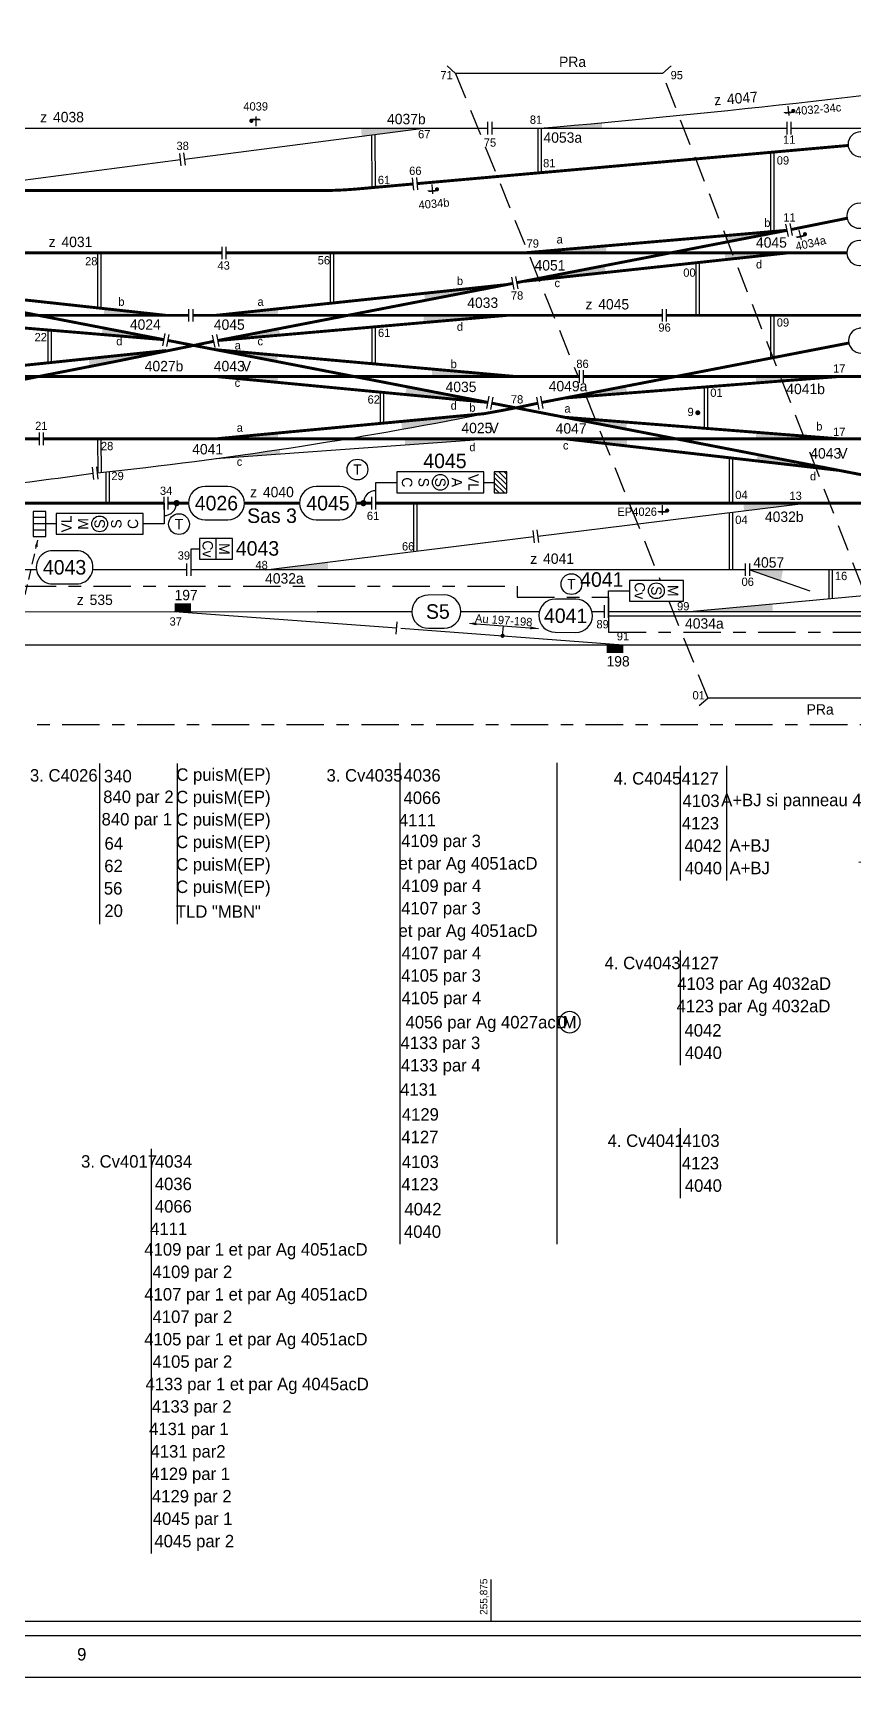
# Model space of a CAD drawing. Header units: metres. Extents: x 0 to 4410, y 0 to 594.
# Drawn here: x 1689.3 to 1886.8, y 0 to 395.7 of the extents above; entities that cross this region are included whole.
import ezdxf
from ezdxf.enums import TextEntityAlignment as Align

# ---------------------------------------------------------------- set-up
doc = ezdxf.new("R2010")
doc.units = ezdxf.units.M
for name, pattern in [('AXES', [36, 18, -6, 6, -6]), ('CACHE', [9.525, 6.35, -3.175]), ('CONTINU', [5000, 5000, 0])]:
    doc.linetypes.add(name, pattern=pattern)
for name, color, linetype in [('FORMAT', 7, 'Continuous'), ('PRI ES', 7, 'Continuous'), ('PROFIL', 7, 'Continuous'), ('ptce', 7, 'CONTINU'), ('voies', 7, 'Continuous')]:
    doc.layers.add(name, color=color, linetype=linetype)
doc.layers.add('Pk invisible', color=250, linetype='Continuous', plot=False)
doc.styles.add('es_norme', font='es_isocp.shx')
doc.styles.add('ISO8C1', font='es_isocp.shx')

# ---------------------------------------------------------------- blocks, each defined once
blk = doc.blocks.new('*X20')
at = {"color": 0, "linetype": 'Continuous'}
for p, q in [((200.5, 65.62), (202.38, 67.5)), ((200.5, 66.86), (201.14, 67.5)), ((200.62, 64.5), (203.62, 67.5)), ((201.86, 64.5), (204.86, 67.5)), ((203.09, 64.5), (205.5, 66.91)), ((204.33, 64.5), (205.5, 65.67))]:
    blk.add_line(p, q, dxfattribs=at)
blk = doc.blocks.new('BJ')
at = {"linetype": 'Continuous'}
for p, q in [((2.5, 5.5), (-2.5, 5.5)), ((-2.5, 5.5), (-2.5, 2.5)), ((2.5, 2.5), (2.5, 5.5)), ((-2.5, 2.5), (0, 2.5)), ((0, 0), (0, 2.5)), ((0, 2.5), (2.5, 2.5))]:
    blk.add_line(p, q, dxfattribs=at)
blk.add_blockref('*X20', (-203, -62), dxfattribs=at)
blk = doc.blocks.new('nzone')
at = {"style": 'es_norme'}
blk.add_text('z', height=2.5, dxfattribs=at).set_placement((-1.78, 1.41))
blk.add_attdef('ZONE', (1.31, 1.41), '', height=2.5, dxfattribs=at)
blk = doc.blocks.new('tld')
at = {"linetype": 'CONTINU'}
for p, q in [((-3, 5.5), (-3, 2.5)), ((3, 5.5), (-3, 5.5)), ((-1.5, 2.5), (-1.5, 5.5)), ((0, 2.5), (0, 5.5)), ((1.5, 2.5), (1.5, 5.5)), ((3, 2.5), (3, 5.5)), ((-3, 2.5), (0, 2.5)), ((0, 0), (0, 2.5)), ((0, 2.5), (3, 2.5))]:
    blk.add_line(p, q, dxfattribs=at)
blk = doc.blocks.new('TEL')
blk.add_circle((0, 0), 2.5)
at = {"linetype": 'Continuous', "style": 'ISO8C1'}
blk.add_attdef('TEXTEG', text='', height=2.5, dxfattribs=at).set_placement((-4, -1), align=Align.RIGHT)
at = {"style": 'ISO8C1'}
blk.add_attdef('OO', text='', height=2.5, dxfattribs=at).set_placement((0, 0), align=Align.MIDDLE)
at = {"linetype": 'Continuous', "style": 'ISO8C1'}
blk.add_attdef('TEXTED', (4, -1), '', height=2.5, dxfattribs=at)
blk = doc.blocks.new('HM')
at = {"const_width": 0.6}
blk.add_lwpolyline([(-0.3, 0, 1), (0.3, 0, 1)], format="xyb", close=True, dxfattribs=at)
at = {"color": 7, "linetype": 'Continuous', "style": 'es_norme', "flags": 1}
blk.add_attdef('KI', (2.01, 1.77), '', height=2, dxfattribs=at)
at = {"linetype": 'Continuous', "style": 'es_norme'}
blk.add_attdef('HM', (2.02, -0.81), '', height=2, dxfattribs=at)
blk = doc.blocks.new('*U96', base_point=(2720.46, 812.7))
at = {"linetype": 'Continuous'}
for p, q in [((2720.06, 812.64), (2720.06, 812.65)), ((2720.86, 812.75), (2720.86, 812.76))]:
    blk.add_line(p, q, dxfattribs=at)
blk = doc.blocks.new('PDI_')
at = {"linetype": 'AXES'}
blk.add_line((0, 2.81), (0, 0.5), dxfattribs=at)
at = {"const_width": 0.5}
blk.add_lwpolyline([(-1.36, 1.78, 1), (-0.86, 1.78, 1)], format="xyb", close=True, dxfattribs=at)
blk.add_solid([(-1.11, 2.28), (0.89, 2.28), (-0.62, 1.88), (1.29, 1.88)])
at = {"style": 'ISO8C1'}
blk.add_attdef('XX', text='', height=2, dxfattribs=at).set_placement((-0.07, 4.25), align=Align.CENTER)
blk.add_attdef('TYPE', text='', height=2.5, dxfattribs=at).set_placement((-3.46, 1.11), align=Align.RIGHT)
blk = doc.blocks.new('*U98', base_point=(2654.49, 770.96))
at = {"linetype": 'Continuous'}
for p, q in [((2654.09, 771), (2654.08, 784.23)), ((2654.89, 770.91), (2654.88, 784.23))]:
    blk.add_line(p, q, dxfattribs=at)
blk = doc.blocks.new('*U99', base_point=(2710.49, 772.17))
at = {"linetype": 'Continuous'}
for p, q in [((2710.09, 772.13), (2710.08, 784.23)), ((2710.89, 772.21), (2710.88, 784.23))]:
    blk.add_line(p, q, dxfattribs=at)
blk = doc.blocks.new('*U100', base_point=(2798.5, 769.21))
at = {"linetype": 'Continuous'}
for p, q in [((2798.1, 769.21), (2798.1, 781.87)), ((2798.9, 769.21), (2798.9, 781.95))]:
    blk.add_line(p, q, dxfattribs=at)
blk = doc.blocks.new('*U101', base_point=(2816.5, 789.38))
at = {"linetype": 'Continuous'}
for p, q in [((2816.1, 789.34), (2816.1, 808.51)), ((2816.9, 789.41), (2816.9, 808.58))]:
    blk.add_line(p, q, dxfattribs=at)
blk = doc.blocks.new('*U104', base_point=(2816.5, 759))
at = {"linetype": 'Continuous'}
for p, q in [((2816.1, 758.92), (2816.1, 769.21)), ((2816.9, 759.08), (2816.9, 769.21))]:
    blk.add_line(p, q, dxfattribs=at)
blk = doc.blocks.new('*U105', base_point=(2642.49, 765.66))
at = {"linetype": 'Continuous'}
for p, q in [((2642.09, 757.79), (2642.09, 765.7)), ((2642.89, 757.87), (2642.89, 765.63))]:
    blk.add_line(p, q, dxfattribs=at)
blk = doc.blocks.new('*U106', base_point=(2720.49, 766.42))
at = {"linetype": 'Continuous'}
for p, q in [((2720.09, 757.58), (2720.09, 766.4)), ((2720.89, 757.5), (2720.89, 766.47))]:
    blk.add_line(p, q, dxfattribs=at)
blk = doc.blocks.new('*U108', base_point=(2760.46, 814.25))
at = {"linetype": 'Continuous'}
for p, q in [((2760.07, 803.51), (2760.06, 814.26)), ((2760.87, 803.58), (2760.86, 814.26))]:
    blk.add_line(p, q, dxfattribs=at)
blk = doc.blocks.new('*U112', base_point=(2800.5, 742.01))
at = {"linetype": 'Continuous'}
for p, q in [((2800.1, 742.04), (2800.1, 751.96)), ((2800.9, 741.98), (2800.9, 752.02))]:
    blk.add_line(p, q, dxfattribs=at)
blk = doc.blocks.new('*U114', base_point=(2654.5, 739.5))
at = {"linetype": 'Continuous'}
for p, q in [((2654.1, 739.5), (2654.1, 739.51)), ((2654.9, 739.5), (2654.9, 739.51))]:
    blk.add_line(p, q, dxfattribs=at)
blk = doc.blocks.new('*U115', base_point=(2654.5, 739.5))
at = {"linetype": 'Continuous'}
for p, q in [((2654.11, 731.32), (2654.1, 739.51)), ((2654.91, 731.41), (2654.9, 739.51))]:
    blk.add_line(p, q, dxfattribs=at)
blk = doc.blocks.new('*U120', base_point=(2656.51, 731.58))
at = {"linetype": 'Continuous'}
for p, q in [((2656.11, 724.02), (2656.11, 731.55)), ((2656.91, 724.02), (2656.91, 731.63))]:
    blk.add_line(p, q, dxfattribs=at)
blk = doc.blocks.new('*U122', base_point=(2806.5, 724.02))
at = {"linetype": 'Continuous'}
for p, q in [((2806.1, 724.02), (2806.1, 734.94)), ((2806.9, 724.02), (2806.9, 734.85))]:
    blk.add_line(p, q, dxfattribs=at)
blk = doc.blocks.new('*U123', base_point=(2806.5, 721.81))
at = {"linetype": 'Continuous'}
for p, q in [((2806.1, 708), (2806.1, 721.77)), ((2806.9, 708), (2806.9, 721.86))]:
    blk.add_line(p, q, dxfattribs=at)
blk = doc.blocks.new('*U124', base_point=(2730.52, 712.44))
at = {"linetype": 'Continuous'}
for p, q in [((2730.12, 712.39), (2730.11, 724.02)), ((2730.92, 712.49), (2730.91, 724.02))]:
    blk.add_line(p, q, dxfattribs=at)
blk = doc.blocks.new('*U125', base_point=(2830.5, 701.05))
at = {"linetype": 'Continuous'}
for p, q in [((2830.1, 701.01), (2830.1, 708)), ((2830.9, 701.08), (2830.9, 708))]:
    blk.add_line(p, q, dxfattribs=at)
blk = doc.blocks.new('PAGED')
at = {"linetype": 'Continuous'}
blk.add_solid([(0, 0), (4, 0), (0, -2), (4, -2)], dxfattribs=at)
blk = doc.blocks.new('*U149', base_point=(2855.25, 82.5))
at = {"color": 0, "linetype": 'Continuous'}
blk.add_line((2872.7, 87), (2872.7, 70.2), dxfattribs=at)
at = {"color": 0, "linetype": 'Continuous', "style": 'es_norme'}
blk.add_text('4. Cv4041', height=3, dxfattribs=at).set_placement((2855.25, 82.5))
for s, p in [('4103', (2877.74, 84)), ('4123', (2877.59, 78.6)), ('4040', (2878.29, 73.2))]:
    blk.add_text(s, height=3, dxfattribs=at).set_placement(p, align=Align.MIDDLE)
blk = doc.blocks.new('*U159', base_point=(2282.01, 132.6))
at = {"color": 0, "linetype": 'Continuous'}
blk.add_line((2298.86, 137.1), (2298.86, 55.5), dxfattribs=at)
at = {"color": 0, "linetype": 'Continuous', "style": 'es_norme'}
blk.add_text('3. Cv4017', height=3, dxfattribs=at).set_placement((2282.01, 132.6))
for s, p in [('4034', (2304.29, 134.1)), ('4036', (2304.22, 128.7)), ('4066', (2304.22, 123.3)), ('4111', (2303.09, 117.9)), ('4109 par 1 et par Ag 4051acD', (2324.11, 112.5)), ('4109 par 2', (2308.81, 107.1)), ('4107 par 1 et par Ag 4051acD', (2324.1, 101.7)), ('4107 par 2', (2308.81, 96.3)), ('4105 par 1 et par Ag 4051acD', (2324.1, 90.9)), ('4105 par 2', (2308.81, 85.5)), ('4133 par 1 et par Ag 4045acD', (2324.4, 80.1)), ('4133 par 2', (2308.66, 74.7)), ('4131 par 1', (2307.97, 69.3)), ('4131 par2', (2307.76, 63.9)), ('4129 par 1', (2308.27, 58.5))]:
    blk.add_text(s, height=3, dxfattribs=at).set_placement(p, align=Align.MIDDLE)
blk = doc.blocks.new('*U160', base_point=(2456.99, 170.36))
at = {"color": 0, "linetype": 'Continuous'}
blk.add_line((2475.16, 174.86), (2475.16, 147.26), dxfattribs=at)
at = {"color": 0, "linetype": 'Continuous', "style": 'es_norme'}
blk.add_text('4. Cv4043', height=3, dxfattribs=at).set_placement((2456.99, 170.36))
for s, p in [('4127', (2479.99, 171.86)), ('4103 par Ag 4032aD', (2492.98, 166.46)), ('4123 par Ag 4032aD', (2492.83, 161.06)), ('4042', (2480.68, 155.66)), ('4040', (2480.75, 150.26))]:
    blk.add_text(s, height=3, dxfattribs=at).set_placement(p, align=Align.MIDDLE)

msp = doc.modelspace()

# ---------------------------------------------------------------- linework, layer by layer
at = {"linetype": 'Continuous'}
for p, q in [((1789.057, 387.732), (1791.123, 385.939)), ((1840.904, 385.939), (1791.123, 385.939)), ((1842.969, 387.732), (1840.904, 385.939)), ((1655.873, 372.747), (1798.873, 372.747)), ((1799.873, 372.747), (1870.917, 372.747)), ((1871.917, 372.747), (1931.412, 372.747)), ((1770.986, 358.445), (1770.979, 371.144)), ((1771.786, 358.516), (1771.779, 371.248)), ((1726.899, 326.211), (1726.899, 329.211)), ((1727.899, 326.211), (1727.899, 329.211)), ((1773.019, 301.707), (1773.015, 309.235)), ((1773.819, 301.782), (1773.815, 309.159)), ((1733.439, 269.002), (1733.439, 274.002)), ((1690.19, 266.502), (1601.238, 266.502)), ((1726.439, 266.502), (1703.772, 266.502)), ((1860.917, 266.502), (1727.439, 266.502)), ((2033.8, 266.502), (1861.917, 266.502)), ((1682.417, 256.435), (1757.76, 256.395)), ((1757.76, 256.435), (1780.554, 256.435)), ((1792.353, 256.435), (1811.261, 256.435)), ((1823.925, 256.435), (1826.945, 256.435)), ((1827.945, 256.435), (1986.471, 256.435)), ((1827.945, 255.435), (1986.471, 255.435)), ((1628.041, 248.451), (1912.132, 248.451)), ((1849.751, 233.83), (1851.817, 235.624)), ((1899.417, 235.624), (1851.817, 235.624)), ((1705.409, 219.824), (1705.409, 181.195)), ((1724.099, 219.824), (1724.099, 181.195)), ((1777.686, 220.015), (1777.686, 138.415)), ((1815.455, 220.015), (1815.455, 138.415)), ((1845.16, 219.296), (1845.16, 191.696)), ((1856.342, 219.296), (1856.342, 191.696)), ((1777.686, 138.415), (1777.686, 104.215)), ((1815.455, 138.415), (1815.455, 104.215)), ((1717.801, 55.503), (1717.801, 29.755))]:
    msp.add_line(p, q, dxfattribs=at)
at = {"linetype": 'CACHE', "ltscale": 0.4}
msp.add_line((1683.157, 241.887), (1690.544, 273.62), dxfattribs=at)
at = {"color": 0, "linetype": 'Continuous'}
for p, q in [((1818.565, 160.165), (1818.555, 160.165)), ((1818.555, 155.065), (1818.565, 155.065))]:
    msp.add_line(p, q, dxfattribs=at)
at = {"linetype": 'CACHE'}
for points in [[(1791.123, 385.939), (1820.574, 313)], [(1899.417, 235.624), (1840.904, 385.939)], [(1822.284, 308.765), (1840.385, 263.935)], [(1842.404, 258.935), (1851.817, 235.624)]]:
    msp.add_lwpolyline(points, dxfattribs=at)
at = {"const_width": 0.7}
for points in [[(1781.884, 359.416), (1885.597, 368.593)], [(1500.51, 357.789), (1758.713, 357.746)], [(1766.976, 358.087), (1780.887, 359.328)], [(1531.938, 342.729), (1734.895, 342.729)], [(1735.895, 342.729), (1885.317, 342.729)], [(1735.895, 342.729), (1885.317, 342.729)], [(1735.895, 342.729), (1885.317, 342.729)], [(1591.93, 327.711), (1726.899, 327.711)], [(1727.899, 327.711), (1840.904, 327.711)], [(1841.904, 327.711), (2034.917, 327.711)], [(1470.422, 313), (1820.912, 313)], [(1821.912, 313), (1954.917, 313)], [(1517.908, 298), (1690.921, 298)], [(1691.921, 298), (1964.917, 298)], [(1601.899, 282.524), (1720.93, 282.524)], [(1721.93, 282.524), (1726.792, 282.524)], [(1740.267, 282.524), (1753.559, 282.524)], [(1767.224, 282.524), (1770.93, 282.524)], [(1771.93, 282.524), (1906.579, 282.524)]]:
    msp.add_lwpolyline(points, dxfattribs=at)
at = {"linetype": 'Continuous'}
for points, format in [([(1888.584, 365.877), (1888.784, 365.877, 1), (1888.784, 371.877), (1888.584, 371.877, 1), (1888.584, 365.877, 1)], "xyb"), ([(1888.873, 348.728), (1889.069, 348.767, 1), (1887.884, 354.649), (1887.688, 354.609, 1), (1888.873, 348.728, 1)], "xyb"), ([(1888.317, 339.729), (1888.517, 339.729, 1), (1888.517, 345.729), (1888.317, 345.729, 1), (1888.317, 339.729, 1)], "xyb"), ([(1889.291, 318.679), (1889.487, 318.717, 1), (1888.347, 324.608), (1888.151, 324.57, 1), (1889.291, 318.679, 1)], "xyb"), ([(1730.792, 278.524), (1736.267, 278.524, 1), (1736.267, 286.524), (1730.792, 286.524, 1), (1730.792, 278.524, 1)], "xyb"), ([(1757.559, 278.524), (1763.224, 278.524, 1), (1763.224, 286.524), (1757.559, 286.524, 1), (1757.559, 278.524, 1)], "xyb"), ([(1694.154, 263.075), (1699.819, 263.081, 1), (1699.809, 271.081), (1694.144, 271.075, 1), (1694.154, 263.075, 1)], "xyb"), ([(1784.583, 252.408), (1788.382, 252.435, 1), (1788.324, 260.435), (1784.525, 260.408, 1), (1784.583, 252.408, 1)], "xyb"), ([(1815.11, 251.439), (1820.034, 251.408, 1), (1820.084, 259.408), (1815.16, 259.438, 1), (1815.11, 251.439, 1)], "xyb"), ([(1886.601, 193.516, 0, 0, 0), (1888.101, 196.114, 0.2, 1.144, 0), (1915.202, 195.542, 0, 0, 0), (1916.702, 198.14, 0, 0, 0), (1918.202, 195.542, 1.144, 0.2, 0), (1945.304, 196.114, 0, 0, 0), (1946.804, 193.516, 0, 0, 0)], "xyseb")]:
    msp.add_lwpolyline(points, format=format, dxfattribs=at)
at = {"const_width": 0.7}
msp.add_lwpolyline([(1758.713, 357.746, 0.0206852), (1766.976, 358.087)], format="xyb", dxfattribs=at)
at = {"linetype": 'Continuous', "const_width": 0.7}
for points in [[(1870.921, 348.179), (1805.886, 335.592)], [(1885.34, 351.076), (1871.903, 348.369)], [(1650.903, 335.405), (1720.912, 321.855)], [(1650.903, 335.405), (1721.399, 327.711)], [(1733.399, 327.711), (1803.395, 335.11)], [(1804.904, 335.402), (1733.894, 321.658)], [(1720.912, 321.855), (1650.903, 327.711)], [(1721.894, 321.665), (1798.921, 306.756)], [(1885.775, 321.054), (1811.902, 306.756)], [(1799.902, 306.566), (1906.921, 285.853)]]:
    msp.add_lwpolyline(points, dxfattribs=at)
at = {"linetype": 'Continuous'}
for points in [[(1776.93, 285.024), (1797.93, 285.024), (1797.93, 290.024), (1776.93, 290.024)], [(1715.93, 280.024), (1694.93, 280.024), (1694.93, 275.024), (1715.93, 275.024)], [(1729.439, 269.002), (1737.439, 269.002), (1737.439, 274.002), (1729.439, 274.002)], [(1832.945, 258.935), (1845.945, 258.935), (1845.945, 263.935), (1832.945, 263.935)]]:
    msp.add_lwpolyline(points, close=True, dxfattribs=at)
for points in [[(1771.93, 282.524), (1771.93, 287.524), (1776.93, 287.524)], [(1720.93, 282.524), (1720.93, 277.524), (1715.93, 277.524)], [(1727.439, 266.502), (1727.439, 271.502), (1729.439, 271.502)], [(1827.945, 256.435), (1827.945, 261.435), (1832.945, 261.435)]]:
    msp.add_lwpolyline(points, dxfattribs=at)
at = {"linetype": 'Continuous', "const_width": 0.75}
for points in [[(1723.555, 282.524, 1), (1724.305, 282.524, 1)], [(1768.555, 282.521, 1), (1769.305, 282.521, 1)]]:
    msp.add_lwpolyline(points, format="xyb", close=True, dxfattribs=at)
at = {"linetype": 'CACHE'}
msp.add_lwpolyline([(1690.572, 273.732, 0, 0.7, 0), (1690.156, 272.049, 0.7, 0.7, 0)], format="xyseb", dxfattribs=at)
at = {"linetype": 'AXES', "ltscale": 0.5}
msp.add_lwpolyline([(1667.933, 262.5), (1805.917, 262.5), (1805.917, 259.929), (1827.945, 259.929), (1827.945, 251.491), (1976.417, 251.491), (2077.573, 205.105), (2336.561, 205.105), (2336.561, 183.399), (2110.149, 183.399), (1998.917, 206.023), (1998.917, 227.069), (1993.417, 229.198), (1683.445, 229.198)], dxfattribs=at)
at = {"linetype": 'Continuous'}
for centre in [(1787.43, 287.524), (1705.43, 277.524)]:
    msp.add_circle(centre, 1.9, dxfattribs=at)
msp.add_circle((1839.445, 261.435), 1.9)
msp.add_arc((1758.716, 457.746), 100, 269.99819, 274.73821)
for centre, start, end in [((1771.93, 282.521), 90, 180), ((1720.93, 282.524), 270, 0)]:
    msp.add_arc(centre, 3, start, end, dxfattribs=at)
at = {"color": 0, "linetype": 'Continuous'}
for centre, start, end in [((1818.555, 157.615), 90, 270), ((1818.565, 157.615), 270, 90)]:
    msp.add_arc(centre, 2.55, start, end, dxfattribs=at)
at = {"layer": 'FORMAT', "linetype": 'Continuous', "ltscale": 0.8}
for points in [[(0, 0), (4410, 0), (4410, 594), (0, 594)], [(10, 10), (4400, 10), (4400, 584), (10, 584)]]:
    msp.add_lwpolyline(points, close=True, dxfattribs=at)
at = {"layer": 'PROFIL', "linetype": 'Continuous'}
for p, q in [((1799.654, 13.5), (1799.654, 23.5)), ((141.967, 13.5), (2552.917, 13.5))]:
    msp.add_line(p, q, dxfattribs=at)
at = {"layer": 'ptce', "linetype": 'Continuous'}
msp.add_line((1802.424, 250.597), (1802.601, 252.986), dxfattribs=at)
for points in [[(1794.115, 253.614, 0, 0.7, 0), (1796.11, 253.466, 0.7, 0.7, 0)], [(1811.086, 252.359, 0, 0.7, 0), (1809.092, 252.507, 0.7, 0.7, 0)]]:
    msp.add_lwpolyline(points, format="xyseb", dxfattribs=at)
msp.add_lwpolyline([(1796.11, 253.466), (1811.086, 252.359)], dxfattribs=at)
at = {"layer": 'ptce', "linetype": 'Continuous', "const_width": 0.5}
msp.add_lwpolyline([(1802.174, 250.597, 1), (1802.674, 250.597, 1)], format="xyb", close=True, dxfattribs=at)
at = {"layer": 'voies', "linetype": 'Continuous'}
for p, q in [((1725.873, 365.312), (1783.373, 372.747)), ((1798.873, 371.247), (1798.873, 374.247)), ((1799.873, 371.247), (1799.873, 374.247)), ((1870.917, 371.247), (1870.917, 374.247)), ((1871.917, 371.247), (1871.917, 374.247)), ((1667.382, 357.748), (1724.882, 365.183)), ((1725.074, 363.696), (1724.689, 366.671)), ((1726.066, 363.824), (1725.681, 366.799)), ((1781.021, 357.833), (1780.754, 360.822)), ((1782.017, 357.922), (1781.75, 360.91)), ((1871.206, 346.707), (1870.636, 349.652)), ((1872.188, 346.897), (1871.618, 349.842)), ((1734.895, 341.229), (1734.895, 344.229)), ((1735.895, 341.229), (1735.895, 344.229)), ((1805.189, 333.929), (1804.619, 336.874)), ((1806.171, 334.119), (1805.601, 337.064)), ((1840.904, 326.211), (1840.904, 329.211)), ((1841.904, 326.211), (1841.904, 329.211)), ((1720.627, 320.382), (1721.197, 323.328)), ((1721.609, 320.192), (1722.179, 323.138)), ((1733.197, 319.995), (1732.627, 322.94)), ((1734.179, 320.185), (1733.609, 323.13)), ((1820.912, 311.5), (1820.912, 314.5)), ((1821.912, 311.5), (1821.912, 314.5)), ((1798.636, 305.284), (1799.206, 308.229)), ((1799.617, 305.094), (1800.187, 308.039)), ((1811.206, 305.093), (1810.636, 308.039)), ((1812.187, 305.283), (1811.617, 308.229)), ((1690.921, 296.5), (1690.921, 299.5)), ((1691.921, 296.5), (1691.921, 299.5)), ((1704.055, 288.204), (1703.725, 291.186)), ((1705.049, 288.314), (1704.719, 291.296)), ((1720.93, 281.024), (1720.93, 284.024)), ((1721.93, 281.024), (1721.93, 284.024)), ((1770.93, 281.024), (1770.93, 284.024)), ((1771.93, 281.024), (1771.93, 284.024)), ((1810.924, 274.574), (1875.417, 282.524)), ((1745.439, 266.502), (1809.932, 274.452)), ((1810.115, 272.963), (1809.748, 275.941)), ((1811.108, 273.085), (1810.741, 276.063)), ((1726.439, 265.002), (1726.439, 268.002)), ((1727.439, 265.002), (1727.439, 268.002)), ((1860.917, 265.002), (1860.917, 268.002)), ((1861.917, 265.002), (1861.917, 268.002)), ((1861.917, 266.5), (1876.393, 261.433)), ((1847.445, 256.435), (1901.931, 261.423)), ((1826.945, 254.935), (1826.945, 257.935)), ((1827.945, 254.935), (1827.945, 257.935)), ((1723.445, 256.435), (1776.949, 252.48)), ((1776.838, 250.984), (1777.059, 253.976)), ((1777.946, 252.406), (1831.45, 248.451))]:
    msp.add_line(p, q, dxfattribs=at)
at = {"layer": 'voies', "linetype": 'Continuous', "const_width": 0.7}
for points in [[(1807.391, 342.729), (1870.921, 348.179)], [(1807.391, 335.883), (1870.921, 342.729)], [(1733.894, 321.658), (1803.395, 327.711)], [(1661.408, 313), (1721.399, 319.239)], [(1733.399, 319.438), (1805.412, 313)], [(1733.399, 313), (1798.921, 306.756)], [(1817.411, 307.822), (1883.412, 313)], [(1733.399, 298), (1797.901, 304.036)], [(1817.411, 303.178), (1883.412, 298)], [(1817.411, 298), (1883.412, 290.403)]]:
    msp.add_lwpolyline(points, dxfattribs=at)
for points in [[(1662.506, 307.701, 0.0069806), (1732.912, 321.468)], [(1797.901, 304.036, 0.0107994), (1810.921, 306.566)]]:
    msp.add_lwpolyline(points, format="xyb", dxfattribs=at)
at = {"layer": 'voies', "linetype": 'Continuous'}
msp.add_lwpolyline([(1733.401, 293.253), (1798.921, 298)], dxfattribs=at)
for centre, radius, start, end in [((1594.861, 2897.928), 2534.445, 274.90062, 277.89204), ((1594.861, 2897.928), 2534.445, 274.90062, 277.89204), ((1594.448, 1322.726), 1038.809, 276.102642, 281.294496), ((1549.885, 1399.333), 1120.274, 275.100834, 277.901518)]:
    msp.add_arc(centre, radius, start, end, dxfattribs=at)
for points in [[(1783.373, 372.747), (1768.373, 372.747), (1768.497, 370.823)], [(1811.373, 372.747), (1826.308, 374.139), (1826.373, 372.747)], [(1807.391, 342.729), (1827.391, 342.729), (1827.317, 344.438)], [(1870.921, 348.179), (1855.976, 346.897), (1856.195, 345.329)], [(1870.921, 342.729), (1856.008, 341.122), (1855.921, 342.729)], [(1807.391, 335.883), (1827.276, 338.026), (1827.026, 339.683)], [(1803.395, 335.11), (1783.759, 331.309), (1783.506, 333.007)], [(1721.399, 327.711), (1706.399, 327.711), (1706.488, 329.338)], [(1733.399, 327.711), (1748.316, 329.287), (1748.399, 327.711)], [(1720.912, 321.855), (1705.964, 323.105), (1706.185, 324.705)], [(1733.894, 321.658), (1748.62, 324.508), (1748.837, 322.959)], [(1803.395, 327.711), (1783.47, 325.975), (1783.395, 327.711)], [(1722.654, 319.37), (1702.761, 317.301), (1703.059, 315.363)], [(1733.399, 319.438), (1748.126, 316.588), (1748.34, 318.102)], [(1733.399, 313), (1748.332, 311.577), (1748.399, 313)], [(1805.412, 313), (1785.412, 313), (1785.492, 314.781)], [(1883.412, 313), (1863.474, 311.436), (1863.412, 313)], [(1798.921, 306.756), (1779.011, 308.654), (1779.285, 310.557)], [(1817.411, 307.822), (1832.138, 310.673), (1832.365, 308.995)], [(1797.901, 304.036), (1777.988, 302.172), (1778.258, 300.271)], [(1817.411, 303.178), (1832.365, 302.005), (1832.138, 300.327)], [(1733.399, 298), (1748.399, 298), (1748.334, 299.398)], [(1798.921, 298), (1778.973, 296.559), (1778.921, 298)], [(1817.411, 298), (1832.411, 298), (1832.313, 296.285)], [(1883.412, 298), (1863.474, 299.564), (1863.412, 298)], [(1733.401, 293.253), (1748.777, 295.446), (1748.882, 294.375)], [(1883.412, 290.403), (1863.777, 294.204), (1863.543, 292.69)], [(1875.417, 282.524), (1860.417, 282.524), (1860.529, 280.689)], [(1745.439, 266.502), (1760.327, 268.337), (1760.439, 266.502)], [(1861.911, 266.502), (1869.911, 266.502), (1869.462, 263.859)], [(1847.445, 256.435), (1867.362, 258.259), (1867.445, 256.435)]]:
    msp.add_solid(points, dxfattribs=at)

# ---------------------------------------------------------------- block references
at = {"linetype": 'Continuous', "rotation": 4.603459922435295}
msp.add_blockref('nzone', (1855.333, 376.981), dxfattribs=at).add_auto_attribs({'ZONE': '4047'})
at = {"linetype": 'Continuous'}
for name, p, values in [('nzone', (1692.885, 372.761), {'ZONE': '4038'}), ('nzone', (1694.917, 342.729), {'ZONE': '4031'}), ('nzone', (1824.134, 327.711), {'ZONE': '4045'}), ('TEL', (1767.481, 290.6), {'OO': 'T'}), ('nzone', (1743.417, 282.524), {'ZONE': '4040'}), ('TEL', (1724.515, 277.469), {'OO': 'T'}), ('nzone', (1810.862, 266.502), {'ZONE': '4041'}), ('TEL', (1818.997, 263.032), {'OO': 'T'})]:
    msp.add_blockref(name, p, dxfattribs=at).add_auto_attribs(values)
at = {"linetype": 'AXES'}
msp.add_blockref('PDI_', (1743.05, 372.747), dxfattribs=at).add_auto_attribs({'XX': '4039'})
ref = msp.add_blockref('PDI_', (1871.131, 378.589), dxfattribs=dict(at, rotation=184.9999999999973))
ref.add_attrib('XX', '4032-34c', dxfattribs={"height": 2, "rotation": 5, "style": 'ISO8C1'}).set_placement((1878.457, 376.345), align=Align.CENTER)
at = {"linetype": 'Continuous'}
for name, p in [('*U108', (1811.378, 372.747)), ('*U96', (1771.379, 371.196)), ('*U101', (1867.417, 347.879)), ('*U98', (1705.403, 329.457)), ('*U99', (1761.402, 330.671)), ('*U100', (1849.417, 327.711)), ('*U106', (1771.405, 324.925)), ('*U104', (1867.417, 317.501)), ('*U105', (1693.406, 324.156)), ('*U112', (1851.417, 300.51)), ('*U114', (1705.421, 298)), ('*U115', (1705.421, 298)), ('*U122', (1857.417, 282.524)), ('*U120', (1707.426, 290.08)), ('*U124', (1781.437, 270.939)), ('*U123', (1857.417, 280.305)), ('*U125', (1881.417, 259.545)), ('*U160', (1826.985, 170.364)), ('*U149', (1827.71, 127.596)), ('*U159', (1700.951, 122.603))]:
    msp.add_blockref(name, p, dxfattribs=at)
at = {"linetype": 'AXES'}
ref = msp.add_blockref('PDI_', (1785.385, 359.729), dxfattribs=dict(at, rotation=184.9999999999973))
ref.add_attrib('XX', '4034b', dxfattribs={"height": 2, "rotation": 5, "style": 'ISO8C1'}).set_placement((1785.989, 353.591), align=Align.CENTER)
ref = msp.add_blockref('PDI_', (1873.735, 348.725), dxfattribs=dict(at, rotation=192.7813897626478))
ref.add_attrib('XX', '4034a', dxfattribs={"height": 2, "rotation": 12.78139, "style": 'ISO8C1'}).set_placement((1876.814, 344.101), align=Align.CENTER)
ref = msp.add_blockref('HM', (1849.417, 304.285))
ref.add_attrib('HM', '9', (1846.94, 303.475), dxfattribs={"linetype": 'Continuous', "height": 2, "style": 'es_norme'})
at = {"linetype": 'Continuous'}
for name, p, rotation in [('BJ', (1797.93, 287.524), 270), ('tld', (1694.93, 277.524), 90)]:
    msp.add_blockref(name, p, dxfattribs=dict(at, rotation=rotation))
at = {"linetype": 'AXES'}
ref = msp.add_blockref('PDI_', (1840.93, 282.524), dxfattribs=dict(at, rotation=180))
ref.add_attrib('XX', 'EP4026', dxfattribs={"height": 2, "style": 'ISO8C1'}).set_placement((1834.821, 279.457), align=Align.CENTER)
at = {"layer": 'voies', "linetype": 'Continuous'}
msp.add_blockref('nzone', (1701.698, 256.594), dxfattribs=at).add_auto_attribs({'ZONE': '535'})
at = {"layer": 'voies', "linetype": 'Continuous', "yscale": -1}
msp.add_blockref('PAGED', (1723.445, 256.435), dxfattribs=at)
at = {"layer": 'voies', "linetype": 'Continuous', "yscale": -1, "rotation": 180}
msp.add_blockref('PAGED', (1831.45, 248.451), dxfattribs=at)

# ---------------------------------------------------------------- texts
at = {"linetype": 'Continuous', "style": 'es_norme'}
for s, height, p in [('PRa', 2.5, (1816.013, 387.466)), ('71', 2, (1787.443, 384.525)), ('95', 2, (1842.86, 384.525)), ('09', 2, (1868.417, 364)), ('b', 2, (1865.417, 349)), ('a', 2, (1815.417, 345)), ('28', 2, (1701.917, 339.735)), ('56', 2, (1757.917, 339.97)), ('d', 2, (1863.417, 339)), ('b', 2, (1791.417, 335)), ('00', 2, (1845.917, 337)), ('c', 2, (1814.917, 334.5)), ('b', 2, (1709.917, 330)), ('a', 2, (1743.417, 330)), ('61', 2, (1772.417, 322.5)), ('d', 2, (1791.417, 324)), ('09', 2, (1868.417, 325)), ('d', 2, (1709.417, 320.5)), ('a', 2, (1737.917, 319.5)), ('c', 2, (1743.417, 320.5)), ('b', 2, (1789.917, 315)), ('c', 2, (1737.917, 310.5)), ('01', 2, (1852.417, 308.092)), ('62', 2, (1769.917, 306.47)), ('d', 2, (1789.917, 305)), ('b', 2, (1794.417, 304.5)), ('a', 2, (1817.299, 304.307)), ('a', 2, (1738.417, 299.696)), ('b', 2, (1877.917, 300)), ('d', 2, (1794.417, 295)), ('c', 2, (1816.952, 295.423)), ('c', 2, (1738.417, 291.503)), ('d', 2, (1876.417, 288)), ('04', 2, (1858.417, 283.5)), ('04', 2, (1858.417, 277.5)), ('66', 2, (1778.191, 271.119)), ('01', 2, (1848.137, 235.285)), ('PRa', 2.5, (1875.617, 231.64)), ('3. C4026', 3, (1688.644, 215.515)), ('3. Cv4035', 3, (1760.038, 215.515)), ('4. C4045', 3, (1829.162, 214.796))]:
    msp.add_text(s, height=height, dxfattribs=at).set_placement(p)
at = {"style": 'es_norme'}
for s, p in [('4037b', (1774.606, 373.707)), ('4045', (1863.417, 344)), ('4051', (1810.113, 338.5)), ('4033', (1793.917, 329.5)), ('4032b', (1865.573, 278)), ('4057', (1862.77, 267)), ('4032a', (1745.244, 263.159)), ('197', (1723.441, 259.154)), ('4034a', (1846.341, 252.313)), ('198', (1827.433, 243.212))]:
    msp.add_text(s, height=2.5, dxfattribs=at).set_placement(p)
for s, height, p in [('4053a', 2.5, (1816.917, 370.5)), ('4024', 2.5, (1716.417, 325.5)), ('4027b', 2.5, (1720.917, 315.5)), ('4035', 2.5, (1792.417, 310.5)), ('4049a', 2.5, (1818.175, 310.672)), ('4041b', 2.5, (1875.361, 310)), ('4047', 2.5, (1818.917, 300.5)), ('4041', 2.5, (1731.417, 295.5)), ('29', 2, (1709.739, 289.066))]:
    msp.add_text(s, height=height, dxfattribs=at).set_placement(p, align=Align.MIDDLE_CENTER)
at = {"linetype": 'Continuous', "style": 'es_norme'}
for s, height, p in [('81', 2, (1813.658, 364.336)), ('61', 2, (1773.879, 360.294)), ('28', 2, (1707.216, 296.262)), ('Sas 3', 3.5, (1746.917, 279.5))]:
    msp.add_text(s, height=height, dxfattribs=at).set_placement(p, align=Align.MIDDLE_CENTER)
at = {"style": 'es_norme'}
for s, p in [('4045', (1732.911, 325.476)), ('4043', (1732.911, 315.5)), ('V', (1739.658, 315.5)), ('4025', (1792.507, 300.6)), ('V', (1799.253, 300.6)), ('4043', (1876.49, 294.5)), ('V', (1883.237, 294.5))]:
    msp.add_text(s, height=2.5, dxfattribs=at).set_placement(p, align=Align.MIDDLE_LEFT)
at = {"linetype": 'Continuous', "lineweight": 50, "style": 'es_norme'}
msp.add_text('4045', height=3.5, dxfattribs=at).set_placement((1788.543, 292.687), align=Align.MIDDLE_CENTER)
at = {"linetype": 'Continuous', "style": 'es_norme'}
for s, height, rotation, p in [('VL', 2.5, 270, (1795.43, 287.524)), ('C', 2.5, 270, (1779.43, 287.524)), ('S', 2.5, 270, (1783.43, 287.524)), ('S', 2.5, 270, (1787.43, 287.524)), ('A', 2.5, 270, (1791.43, 287.524)), ('VL', 2.5, 90, (1697.43, 277.524)), ('M', 2.5, 90, (1701.43, 277.524)), ('S', 2.5, 90, (1705.43, 277.524)), ('S', 2.5, 90, (1709.43, 277.524)), ('C', 2.5, 90, (1713.43, 277.524)), ('Cv', 2.5, 270, (1731.439, 271.502)), ('M', 2.5, 270, (1735.439, 271.502)), ('4043', 3.5, 0.06953, (1696.982, 267.078)), ('Cv', 2.5, 270, (1835.445, 261.435)), ('M', 2.5, 270, (1843.445, 261.435)), ('4041', 3.5, 359.64461, (1817.597, 255.423))]:
    msp.add_text(s, height=height, rotation=rotation, dxfattribs=at).set_placement(p, align=Align.MIDDLE)
for s, height, p in [('34', 2, (1721.417, 285.5)), ('4026', 3.5, (1733.529, 282.524)), ('4045', 3.5, (1760.392, 282.524)), ('61', 2, (1771.238, 279.451)), ('39', 2, (1725.698, 269.921)), ('89', 2, (1826.503, 253.384)), ('340', 3, (1709.8, 216.824)), ('C puis   (EP)', 3, (1735.257, 216.824)), ('4036', 3, (1783.041, 217.015)), ('4127', 3, (1849.99, 216.296)), ('840 par 2', 3, (1714.754, 211.424)), ('C puis   (EP)', 3, (1735.206, 211.424)), ('4066', 3, (1783.041, 211.615)), ('4103', 3, (1850.202, 210.896)), ('A+BJ si panneau 4103 fermé', 3, (1880.983, 210.735)), ('840 par 1', 3, (1714.364, 206.024)), ('C puis   (EP)', 3, (1735.206, 206.024)), ('4111', 3, (1781.916, 206.215)), ('4123', 3, (1850.052, 205.496)), ('64', 3, (1708.828, 200.624)), ('C puis   (EP)', 3, (1735.206, 200.624)), ('4109 par 3', 3, (1787.609, 200.815)), ('4042', 3, (1850.68, 200.096)), ('62', 3, (1708.768, 195.224)), ('C puis   (EP)', 3, (1735.206, 195.224)), ('et par Ag 4051acD', 3, (1794.105, 195.415)), ('4040', 3, (1850.751, 194.696)), ('56', 3, (1708.663, 189.824)), ('C puis   (EP)', 3, (1735.206, 189.824)), ('4109 par 4', 3, (1787.696, 190.015)), ('4107 par 3', 3, (1787.603, 184.615)), ('20', 3, (1708.788, 184.424)), ('TLD "MBN"', 3, (1733.998, 184.229)), ('et par Ag 4051acD', 3, (1794.105, 179.215)), ('4107 par 4', 3, (1787.691, 173.815)), ('4105 par 3', 3, (1787.603, 168.415)), ('4105 par 4', 3, (1787.691, 163.015)), ('4133 par 3', 3, (1787.453, 152.215)), ('4133 par 4', 3, (1787.541, 146.815)), ('4131', 3, (1782.216, 141.415)), ('4129', 3, (1782.624, 135.415)), ('4127', 3, (1782.516, 130.015)), ('4103', 3, (1782.624, 124.015)), ('4123', 3, (1782.516, 118.615)), ('4042', 3, (1783.252, 112.615)), ('4040', 3, (1783.145, 107.215)), ('4129 par 2', 3, (1727.601, 43.103)), ('4045 par 1', 3, (1727.806, 37.703)), ('4045 par 2', 3, (1728.196, 32.303))]:
    msp.add_text(s, height=height, dxfattribs=at).set_placement(p, align=Align.MIDDLE)
at = {"linetype": 'Continuous', "lineweight": 50, "style": 'es_norme'}
for s, p in [('4043', (1743.417, 271.63)), ('4041', (1826.306, 264.138))]:
    msp.add_text(s, height=3.5, dxfattribs=at).set_placement(p, align=Align.MIDDLE)
at = {"style": 'es_norme'}
msp.add_text('S', height=2.5, rotation=270, dxfattribs=at).set_placement((1839.445, 261.435), align=Align.MIDDLE)
at = {"linetype": 'Continuous', "style": 'es_norme'}
msp.add_text('06', height=2, dxfattribs=at).set_placement((1861.426, 262.597), align=Align.CENTER)
at = {"style": 'es_norme'}
msp.add_text('S5', height=3.5, rotation=0.18289, dxfattribs=at).set_placement((1786.837, 256.444), align=Align.MIDDLE_CENTER)
at = {"linetype": 'Continuous', "style": 'es_norme'}
msp.add_text('Au 197-198', height=2, rotation=356, dxfattribs=at).set_placement((1802.701, 254.344), align=Align.MIDDLE_CENTER)
at = {"color": 0, "linetype": 'Continuous', "style": 'es_norme'}
for s, p in [('M', (1736.987, 217.054)), ('M', (1736.936, 211.654)), ('M', (1736.936, 206.254)), ('M', (1736.936, 200.854)), ('A+BJ', (1861.909, 200.096)), ('M', (1736.936, 195.454)), ('A+BJ', (1861.909, 194.696)), ('M', (1736.936, 190.054)), ('M', (1818.56, 157.615))]:
    msp.add_text(s, height=3, dxfattribs=at).set_placement(p, align=Align.MIDDLE)
at = {"linetype": 'Continuous', "style": 'es_norme'}
msp.add_text('4056 par Ag 4027acD', height=3, dxfattribs=at).set_placement((1779.066, 157.615), align=Align.MIDDLE_LEFT)
at = {"layer": 'FORMAT', "linetype": 'Continuous', "ltscale": 0.8, "style": 'es_norme'}
msp.add_text('9', height=3, dxfattribs=at).set_placement((1700, 4))
at = {"layer": 'Pk invisible', "linetype": 'Continuous', "style": 'es_norme'}
for s, p in [('67', (1782.075, 370.317)), ('11', (1870.002, 350.292)), ('79', (1808.193, 344)), ('78', (1804.417, 331.5)), ('86', (1820.17, 315.042)), ('78', (1804.417, 306.5)), ('13', (1871.469, 283.291)), ('48', (1742.917, 266.624)), ('16', (1882.417, 264)), ('99', (1844.417, 256.707)), ('37', (1722.251, 253.053)), ('91', (1829.917, 249.5))]:
    msp.add_text(s, height=2, dxfattribs=at).set_placement(p)
for s, p in [('81', (1810.469, 374.806)), ('75', (1799.379, 369.294)), ('11', (1871.417, 370)), ('66', (1781.417, 362.5)), ('43', (1735.274, 339.711)), ('96', (1841.408, 324.783)), ('17', (1883.462, 314.93)), ('17', (1883.462, 299.699))]:
    msp.add_text(s, height=2, dxfattribs=at).set_placement(p, align=Align.MIDDLE_CENTER)
at = {"layer": 'Pk invisible', "style": 'es_norme'}
msp.add_text('38', height=2, dxfattribs=at).set_placement((1723.922, 367.5))
msp.add_text('21', height=2, dxfattribs=at).set_placement((1691.373, 301.121), align=Align.MIDDLE_CENTER)
at = {"layer": 'PRI ES', "style": 'es_norme'}
msp.add_text('22', height=2, dxfattribs=at).set_placement((1691.244, 322.474), align=Align.MIDDLE_CENTER)
at = {"layer": 'PROFIL', "linetype": 'Continuous', "style": 'es_norme'}
msp.add_text('255,875', height=1.8, rotation=90, dxfattribs=at).set_placement((1797.854, 15), align=Align.MIDDLE_LEFT)

doc.saveas('drawing.dxf')
